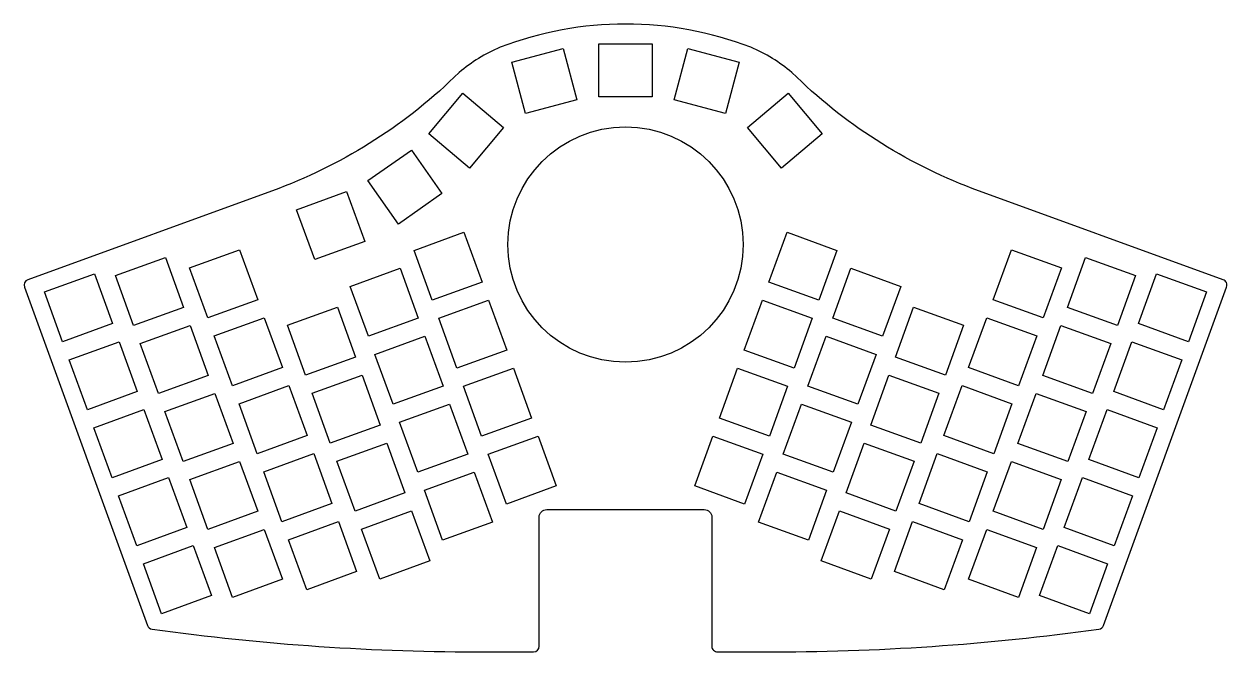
# Model space of a CAD drawing. Header units: millimetres. Extents: x -332 to -16, y 18 to 183.
import ezdxf

# ---------------------------------------------------------------- set-up
doc = ezdxf.new("R2010")
doc.units = ezdxf.units.MM
doc.layers.get('0').update_dxf_attribs({"linetype": 'CONTINUOUS'})

msp = doc.modelspace()

# ---------------------------------------------------------------- linework, layer by layer
msp.add_lwpolyline([(-49.25, 23.71, 0.277672), (-48.05, 24.69), (-15.61, 113.82, 0.414218), (-16.51, 115.74), (-82.64, 139.81, -0.105156), (-130.14, 170.3, 0.076285), (-140.98, 176.96, 0.185523), (-207.02, 176.96, 0.076281), (-217.86, 170.3, -0.105156), (-265.36, 139.81), (-331.49, 115.73, 0.414204), (-332.39, 113.81), (-299.95, 24.68, 0.277672), (-298.75, 23.71, 0.03513), (-210.57, 17.7), (-198.25, 17.7, 0.414199), (-196.75, 19.2), (-196.75, 53.2, -0.414214), (-194.75, 55.2), (-153.25, 55.2, -0.414214), (-151.25, 53.2), (-151.25, 19.2, 0.414228), (-149.75, 17.7), (-137.43, 17.7, 0.03513)], format="xyb", close=True)
for points in [[(-181, 177.91), (-167, 177.91), (-167, 163.91), (-181, 163.91)], [(-190.41, 176.66), (-186.79, 163.14), (-200.31, 159.52), (-203.93, 173.04)], [(-157.59, 176.66), (-144.07, 173.04), (-147.69, 159.52), (-161.21, 163.14)], [(-216.86, 164.86), (-206.14, 155.86), (-215.14, 145.14), (-225.86, 154.14)], [(-131.14, 164.86), (-122.14, 154.14), (-132.86, 145.14), (-141.86, 155.86)], [(-230.41, 149.91), (-222.38, 138.44), (-233.85, 130.41), (-241.88, 141.88)], [(-247.5, 138.97), (-242.71, 125.82), (-255.87, 121.03), (-260.65, 134.19)], [(-216.57, 128.27), (-211.78, 115.11), (-224.94, 110.32), (-229.73, 123.48)], [(-131.43, 128.27), (-118.27, 123.48), (-123.06, 110.32), (-136.22, 115.11)], [(-275.71, 123.64), (-270.92, 110.48), (-284.07, 105.7), (-288.86, 118.85)], [(-72.29, 123.64), (-59.14, 118.85), (-63.93, 105.7), (-77.08, 110.48)], [(-295.24, 121.6), (-290.45, 108.44), (-303.6, 103.66), (-308.39, 116.81)], [(-52.76, 121.6), (-39.61, 116.81), (-44.4, 103.66), (-57.55, 108.44)], [(-313.95, 117.32), (-309.16, 104.17), (-322.32, 99.38), (-327.11, 112.53)], [(-233.39, 118.77), (-228.6, 105.61), (-241.76, 100.83), (-246.54, 113.98)], [(-114.61, 118.77), (-101.46, 113.98), (-106.24, 100.83), (-119.4, 105.61)], [(-34.05, 117.32), (-20.89, 112.53), (-25.68, 99.38), (-38.84, 104.17)], [(-249.93, 108.52), (-245.14, 95.37), (-258.3, 90.58), (-263.09, 103.74)], [(-210.06, 110.37), (-205.27, 97.21), (-218.42, 92.42), (-223.21, 105.58)], [(-137.94, 110.37), (-124.79, 105.58), (-129.58, 92.42), (-142.73, 97.21)], [(-98.07, 108.52), (-84.91, 103.74), (-89.7, 90.58), (-102.86, 95.37)], [(-269.19, 105.74), (-264.4, 92.58), (-277.56, 87.79), (-282.35, 100.95)], [(-78.81, 105.74), (-65.65, 100.95), (-70.44, 87.79), (-83.6, 92.58)], [(-288.72, 103.7), (-283.93, 90.54), (-297.09, 85.75), (-301.88, 98.91)], [(-59.28, 103.7), (-46.12, 98.91), (-50.91, 85.75), (-64.07, 90.54)], [(-307.44, 99.42), (-302.65, 86.26), (-315.8, 81.48), (-320.59, 94.63)], [(-226.87, 100.87), (-222.08, 87.71), (-235.24, 82.92), (-240.03, 96.08)], [(-121.13, 100.87), (-107.97, 96.08), (-112.76, 82.92), (-125.92, 87.71)], [(-40.56, 99.42), (-27.41, 94.63), (-32.2, 81.48), (-45.35, 86.26)], [(-203.54, 92.47), (-198.75, 79.31), (-211.91, 74.52), (-216.7, 87.68)], [(-144.46, 92.47), (-131.3, 87.68), (-136.09, 74.52), (-149.25, 79.31)], [(-243.42, 90.62), (-238.63, 77.47), (-251.78, 72.68), (-256.57, 85.83)], [(-91.43, 85.83), (-96.22, 72.68), (-109.37, 77.47), (-104.58, 90.62)], [(-282.2, 85.8), (-277.42, 72.64), (-290.57, 67.85), (-295.36, 81.01)], [(-262.67, 87.84), (-257.89, 74.68), (-271.04, 69.89), (-275.83, 83.05)], [(-72.17, 83.05), (-76.96, 69.89), (-90.11, 74.68), (-85.33, 87.84)], [(-52.64, 81.01), (-57.43, 67.85), (-70.58, 72.64), (-65.8, 85.8)], [(-220.36, 82.97), (-215.57, 69.81), (-228.72, 65.02), (-233.51, 78.18)], [(-114.49, 78.18), (-119.28, 65.02), (-132.43, 69.81), (-127.64, 82.97)], [(-300.92, 81.52), (-296.13, 68.36), (-309.29, 63.57), (-314.08, 76.73)], [(-33.92, 76.73), (-38.71, 63.57), (-51.87, 68.36), (-47.08, 81.52)], [(-197.03, 74.56), (-192.24, 61.41), (-205.39, 56.62), (-210.18, 69.78)], [(-150.97, 74.56), (-137.82, 69.78), (-142.61, 56.62), (-155.76, 61.41)], [(-256.16, 69.94), (-251.37, 56.78), (-264.53, 51.99), (-269.31, 65.15)], [(-236.9, 72.72), (-232.11, 59.57), (-245.27, 54.78), (-250.06, 67.93)], [(-115.89, 59.57), (-111.1, 72.72), (-97.94, 67.93), (-102.73, 54.78)], [(-91.84, 69.94), (-78.69, 65.15), (-83.47, 51.99), (-96.63, 56.78)], [(-275.69, 67.9), (-270.9, 54.74), (-284.06, 49.95), (-288.84, 63.11)], [(-72.31, 67.9), (-59.16, 63.11), (-63.94, 49.95), (-77.1, 54.74)], [(-294.4, 63.62), (-289.62, 50.46), (-302.77, 45.67), (-307.56, 58.83)], [(-213.84, 65.07), (-209.05, 51.91), (-222.21, 47.12), (-227, 60.28)], [(-134.16, 65.07), (-121, 60.28), (-125.79, 47.12), (-138.95, 51.91)], [(-53.6, 63.62), (-40.44, 58.83), (-45.23, 45.67), (-58.38, 50.46)], [(-230.38, 54.82), (-225.6, 41.67), (-238.75, 36.88), (-243.54, 50.03)], [(-117.62, 54.82), (-104.46, 50.03), (-109.25, 36.88), (-122.4, 41.67)], [(-249.64, 52.03), (-244.86, 38.88), (-258.01, 34.09), (-262.8, 47.25)], [(-98.36, 52.03), (-85.2, 47.25), (-89.99, 34.09), (-103.14, 38.88)], [(-269.17, 49.99), (-264.39, 36.84), (-277.54, 32.05), (-282.33, 45.21)], [(-78.83, 49.99), (-65.67, 45.21), (-70.46, 32.05), (-83.61, 36.84)], [(-287.89, 45.72), (-283.1, 32.56), (-296.26, 27.77), (-301.04, 40.93)], [(-46.96, 40.93), (-51.74, 27.77), (-64.9, 32.56), (-60.11, 45.72)]]:
    msp.add_lwpolyline(points, close=True)
msp.add_circle((-174, 125), 31)

doc.saveas('drawing.dxf')
